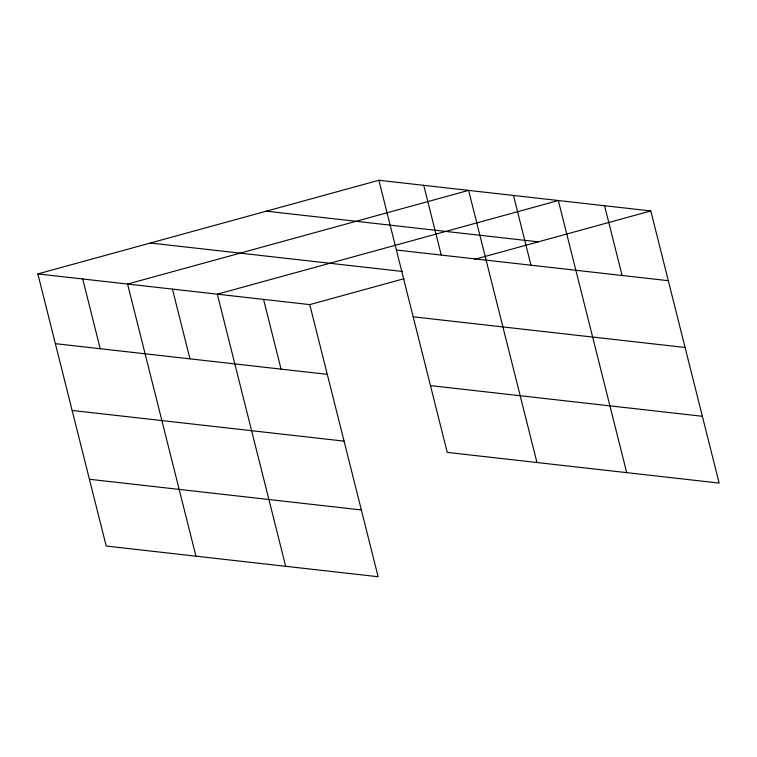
<?xml version="1.0" encoding="UTF-8"?>
<svg xmlns="http://www.w3.org/2000/svg" width="757" height="757" viewBox="0 0 757 757"><rect width="100%" height="100%" fill="white"/><g stroke="black" fill="none" stroke-linecap="round" stroke-linejoin="round"><path stroke-width="1.14" d="M37.85 273.92L309.764 304.607L378.122 576.73L106.207 546.052L37.85 273.92L378.878 180.27L650.793 210.948L719.15 483.08L447.236 452.393L378.878 180.27M309.764 304.607L404.115 278.69M474.601 259.339L650.793 210.948M266.341 211.175L538.255 241.852M396.394 250.018L668.317 280.696M150.388 243.016L402.658 271.479M413.171 316.805L685.094 347.482M430.459 385.606L702.373 416.293M55.365 343.669L327.289 374.346M72.142 410.455L344.066 441.132M89.43 479.266L361.344 509.944M604.569 205.734L622.093 275.482M626.701 472.642L558.344 200.52L217.316 294.17L285.673 566.302M513.483 195.457L530.998 265.205M536.968 462.518L468.611 190.395L127.583 284.045L195.94 556.177M423.75 185.333L441.265 255.081M263.54 299.384L281.065 369.132M172.445 289.108L189.969 358.856M82.712 278.983L100.236 348.731"/></g></svg>
